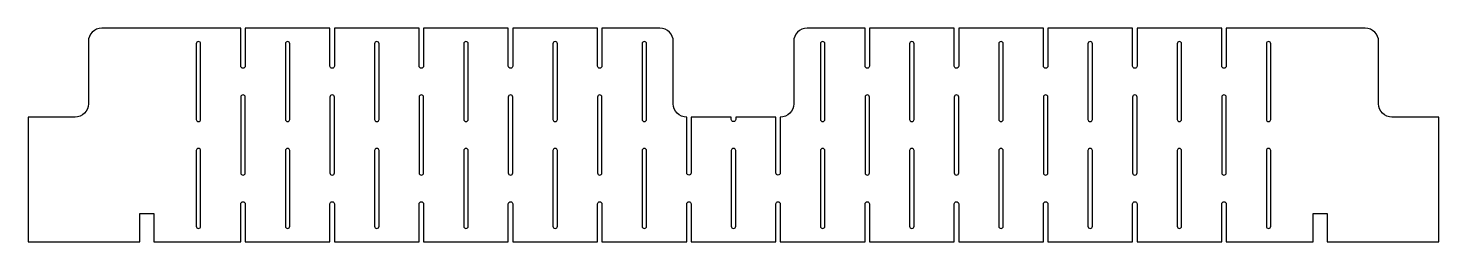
# Model space of a CAD drawing. Header units: millimetres. Extents: x -158 to 158, y 50 to 98.
import ezdxf

# ---------------------------------------------------------------- set-up
doc = ezdxf.new("R2010")
doc.units = ezdxf.units.MM
doc.layers.get('0').update_dxf_attribs({"linetype": 'CONTINUOUS'})

msp = doc.modelspace()

# ---------------------------------------------------------------- linework, layer by layer
for points in [[(-9.5, 50), (9.5, 50), (9.5, 58.5, -1), (10.5, 58.5), (10.5, 50), (29.5, 50), (29.5, 58.5, -1), (30.5, 58.5), (30.5, 50), (49.5, 50), (49.5, 58.5, -1), (50.5, 58.5), (50.5, 50), (69.5, 50), (69.5, 58.5, -1), (70.5, 58.5), (70.5, 50), (89.5, 50), (89.5, 58.5, -1), (90.5, 58.5), (90.5, 50), (109.5, 50), (109.5, 58.5, -1), (110.5, 58.5), (110.5, 50), (130, 50), (130, 56.35), (133.175, 56.35), (133.175, 50), (158.175, 50), (158.175, 78), (147.675, 78, -0.4142136), (144.675, 81), (144.675, 95, 0.4142136), (141.675, 98), (110.5, 98), (110.5, 89.5, -1), (109.5, 89.5), (109.5, 98), (90.5, 98), (90.5, 89.5, -1), (89.5, 89.5), (89.5, 98), (70.5, 98), (70.5, 89.5, -1), (69.5, 89.5), (69.5, 98), (50.5, 98), (50.5, 89.5, -1), (49.5, 89.5), (49.5, 98), (30.5, 98), (30.5, 89.5, -1), (29.5, 89.5), (29.5, 98), (16.5, 98, 0.4142136), (13.5, 95), (13.5, 81, -0.4142136), (10.5, 78), (10.5, 65.5, -1), (9.5, 65.5), (9.5, 78), (0.5, 78), (0.5, 77.5, -1), (-0.5, 77.5), (-0.5, 78), (-9.5, 78), (-9.5, 65.5, -1), (-10.5, 65.5), (-10.5, 78, -0.4142136), (-13.5, 81), (-13.5, 95, 0.4142136), (-16.5, 98), (-29.5, 98), (-29.5, 89.5, -1), (-30.5, 89.5), (-30.5, 98), (-49.5, 98), (-49.5, 89.5, -1), (-50.5, 89.5), (-50.5, 98), (-69.5, 98), (-69.5, 89.5, -1), (-70.5, 89.5), (-70.5, 98), (-89.5, 98), (-89.5, 89.5, -1), (-90.5, 89.5), (-90.5, 98), (-109.5, 98), (-109.5, 89.5, -1), (-110.5, 89.5), (-110.5, 98), (-141.675, 98, 0.4142136), (-144.675, 95), (-144.675, 81, -0.4142136), (-147.675, 78), (-158.175, 78), (-158.175, 50), (-133.175, 50), (-133.175, 56.35), (-130, 56.35), (-130, 50), (-110.5, 50), (-110.5, 58.5, -1), (-109.5, 58.5), (-109.5, 50), (-90.5, 50), (-90.5, 58.5, -1), (-89.5, 58.5), (-89.5, 50), (-70.5, 50), (-70.5, 58.5, -1), (-69.5, 58.5), (-69.5, 50), (-50.5, 50), (-50.5, 58.5, -1), (-49.5, 58.5), (-49.5, 50), (-30.5, 50), (-30.5, 58.5, -1), (-29.5, 58.5), (-29.5, 50), (-10.5, 50), (-10.5, 58.5, -1), (-9.5, 58.5)], [(-119.5, 94.5, 1), (-120.5, 94.5), (-120.5, 77.5, 1), (-119.5, 77.5)], [(-99.5, 94.5, 1), (-100.5, 94.5), (-100.5, 77.5, 1), (-99.5, 77.5)], [(-79.5, 94.5, 1), (-80.5, 94.5), (-80.5, 77.5, 1), (-79.5, 77.5)], [(-59.5, 94.5, 1), (-60.5, 94.5), (-60.5, 77.5, 1), (-59.5, 77.5)], [(-39.5, 94.5, 1), (-40.5, 94.5), (-40.5, 77.5, 1), (-39.5, 77.5)], [(-19.5, 94.5, 1), (-20.5, 94.5), (-20.5, 77.5, 1), (-19.5, 77.5)], [(20.5, 94.5, 1), (19.5, 94.5), (19.5, 77.5, 1), (20.5, 77.5)], [(40.5, 94.5, 1), (39.5, 94.5), (39.5, 77.5, 1), (40.5, 77.5)], [(60.5, 94.5, 1), (59.5, 94.5), (59.5, 77.5, 1), (60.5, 77.5)], [(80.5, 94.5, 1), (79.5, 94.5), (79.5, 77.5, 1), (80.5, 77.5)], [(100.5, 94.5, 1), (99.5, 94.5), (99.5, 77.5, 1), (100.5, 77.5)], [(120.5, 94.5, 1), (119.5, 94.5), (119.5, 77.5, 1), (120.5, 77.5)], [(-109.5, 82.5, 1), (-110.5, 82.5), (-110.5, 65.5, 1), (-109.5, 65.5)], [(-89.5, 82.5, 1), (-90.5, 82.5), (-90.5, 65.5, 1), (-89.5, 65.5)], [(-69.5, 82.5, 1), (-70.5, 82.5), (-70.5, 65.5, 1), (-69.5, 65.5)], [(-49.5, 82.5, 1), (-50.5, 82.5), (-50.5, 65.5, 1), (-49.5, 65.5)], [(-29.5, 82.5, 1), (-30.5, 82.5), (-30.5, 65.5, 1), (-29.5, 65.5)], [(30.5, 82.5, 1), (29.5, 82.5), (29.5, 65.5, 1), (30.5, 65.5)], [(50.5, 82.5, 1), (49.5, 82.5), (49.5, 65.5, 1), (50.5, 65.5)], [(70.5, 82.5, 1), (69.5, 82.5), (69.5, 65.5, 1), (70.5, 65.5)], [(90.5, 82.5, 1), (89.5, 82.5), (89.5, 65.5, 1), (90.5, 65.5)], [(110.5, 82.5, 1), (109.5, 82.5), (109.5, 65.5, 1), (110.5, 65.5)], [(-120.5, 53.5, 1), (-119.5, 53.5), (-119.5, 70.5, 1), (-120.5, 70.5)], [(-100.5, 53.5, 1), (-99.5, 53.5), (-99.5, 70.5, 1), (-100.5, 70.5)], [(-80.5, 53.5, 1), (-79.5, 53.5), (-79.5, 70.5, 1), (-80.5, 70.5)], [(-60.5, 53.5, 1), (-59.5, 53.5), (-59.5, 70.5, 1), (-60.5, 70.5)], [(-40.5, 53.5, 1), (-39.5, 53.5), (-39.5, 70.5, 1), (-40.5, 70.5)], [(-20.5, 53.5, 1), (-19.5, 53.5), (-19.5, 70.5, 1), (-20.5, 70.5)], [(-0.5, 53.5, 1), (0.5, 53.5), (0.5, 70.5, 1), (-0.5, 70.5)], [(19.5, 53.5, 1), (20.5, 53.5), (20.5, 70.5, 1), (19.5, 70.5)], [(39.5, 53.5, 1), (40.5, 53.5), (40.5, 70.5, 1), (39.5, 70.5)], [(59.5, 53.5, 1), (60.5, 53.5), (60.5, 70.5, 1), (59.5, 70.5)], [(79.5, 53.5, 1), (80.5, 53.5), (80.5, 70.5, 1), (79.5, 70.5)], [(99.5, 53.5, 1), (100.5, 53.5), (100.5, 70.5, 1), (99.5, 70.5)], [(119.5, 53.5, 1), (120.5, 53.5), (120.5, 70.5, 1), (119.5, 70.5)]]:
    msp.add_lwpolyline(points, format="xyb", close=True)

doc.saveas('drawing.dxf')
